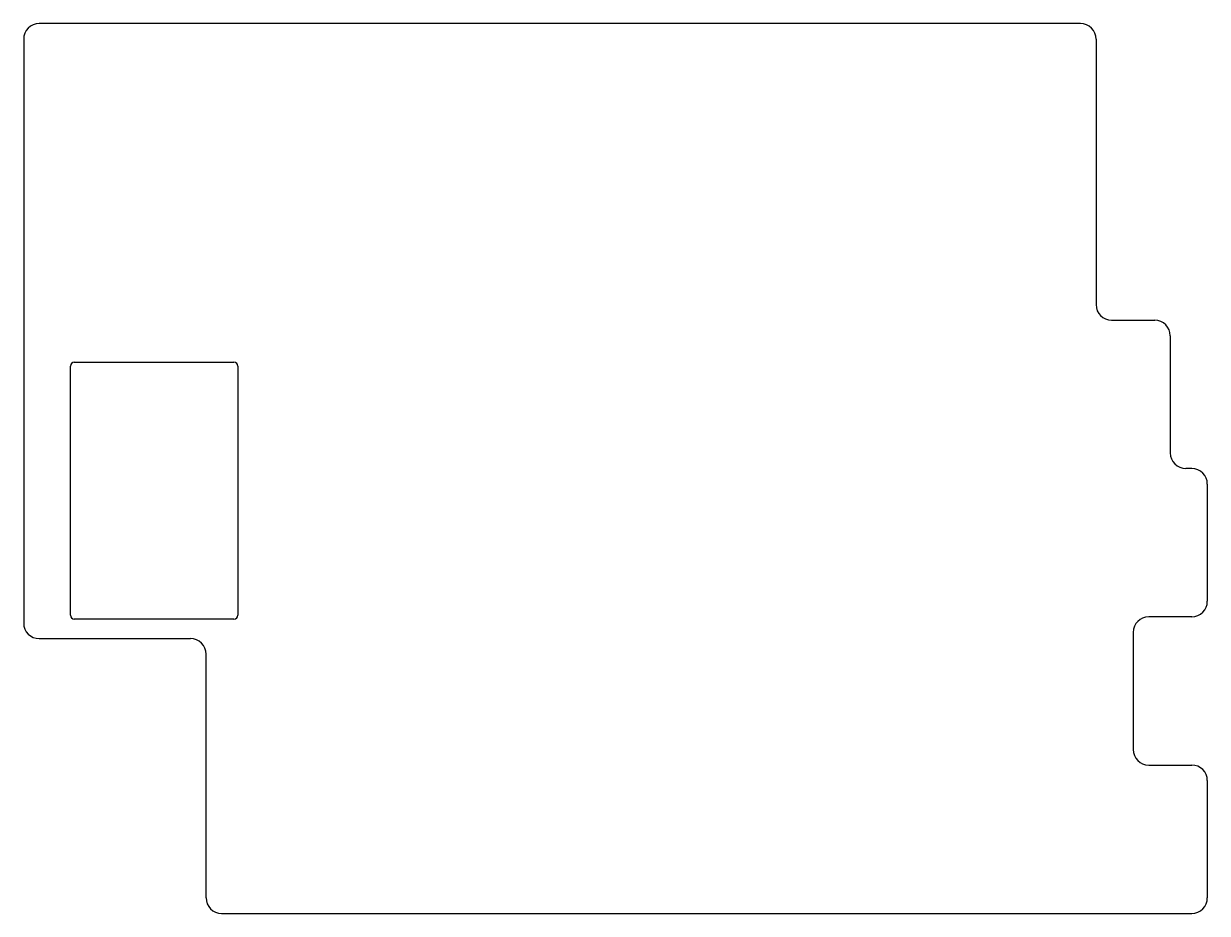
# Model space of a CAD drawing. Extents: x 0 to 5.98, y -4.5 to 0.
import ezdxf

# ---------------------------------------------------------------- set-up
doc = ezdxf.new("R2010")
doc.units = 0
doc.header["$MEASUREMENT"] = 0
doc.layers.add('BLACK', color=7, linetype='CONTINUOUS')

msp = doc.modelspace()

# ---------------------------------------------------------------- linework, layer by layer
at = {"layer": 'BLACK', "linetype": 'CONTINUOUS'}
for p, q in [((5.3435, 0), (0.0787, 0)), ((0, -0.0787), (0, -3.0315)), ((5.4222, -0.0787), (5.4222, -1.4213)), ((5.5009, -1.5), (5.7185, -1.5)), ((5.7972, -1.5787), (5.7972, -2.1713)), ((0.2362, -2.9921), (0.2362, -1.7323)), ((0.2559, -1.7126), (1.063, -1.7126)), ((1.0827, -1.7323), (1.0827, -2.9921)), ((5.906, -2.25), (5.8759, -2.25)), ((5.9847, -2.3287), (5.9847, -2.9213)), ((1.063, -3.0118), (0.2559, -3.0118)), ((5.906, -3), (5.6884, -3)), ((0.0787, -3.1102), (0.8435, -3.1102)), ((5.6097, -3.0787), (5.6097, -3.6713)), ((0.9222, -4.4213), (0.9222, -3.189)), ((5.6884, -3.75), (5.906, -3.75)), ((5.9847, -3.8287), (5.9847, -4.4213)), ((1.0009, -4.5), (5.906, -4.5))]:
    msp.add_line(p, q, dxfattribs=at)
at = {"layer": 'BLACK'}
for centre, radius, start, end in [((0.0787, -0.0787), 0.0787, 90, 180), ((5.3435, -0.0787), 0.0787, 0, 90), ((5.5009, -1.4213), 0.0787, -180, -90), ((5.7185, -1.5787), 0.0787, 0, 90), ((0.2559, -1.7323), 0.0197, 90, 180), ((1.063, -1.7323), 0.0197, 0, 90), ((5.8759, -2.1713), 0.0787, -180, -90), ((5.906, -2.3287), 0.0787, 0, 90), ((5.906, -2.9213), 0.0787, -90, 0), ((0.2559, -2.9921), 0.0197, -180, -90), ((1.063, -2.9921), 0.0197, -90, 0), ((0.0787, -3.0315), 0.0787, -180, -90), ((5.6884, -3.0787), 0.0787, 90, 180), ((0.8435, -3.189), 0.0787, 0, 90), ((5.6884, -3.6713), 0.0787, -180, -90), ((5.906, -3.8287), 0.0787, 0, 90), ((1.0009, -4.4213), 0.0787, -180, -90), ((5.906, -4.4213), 0.0787, -90, 0)]:
    msp.add_arc(centre, radius, start, end, dxfattribs=at)

doc.saveas('drawing.dxf')
